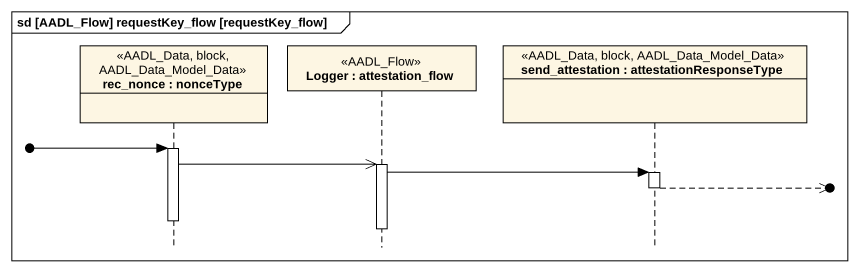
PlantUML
@startuml
mainframe sd [AADL_Flow] requestKey_flow [requestKey_flow]
hide footbox
participant "rec_nonce : nonceType" as rec_nonce <<AADL_Data, block, AADL_Data_Model_Data>>
participant "Logger : attestation_flow" as Logger <<AADL_Flow>>
participant "send_attestation : attestationResponseType" as send_attestation <<AADL_Data, block, AADL_Data_Model_Data>>

[o-> rec_nonce
activate rec_nonce
rec_nonce ->> Logger
activate Logger
Logger -> send_attestation
activate send_attestation
send_attestation -->>o]
deactivate send_attestation
deactivate rec_nonce
deactivate Logger
@enduml
